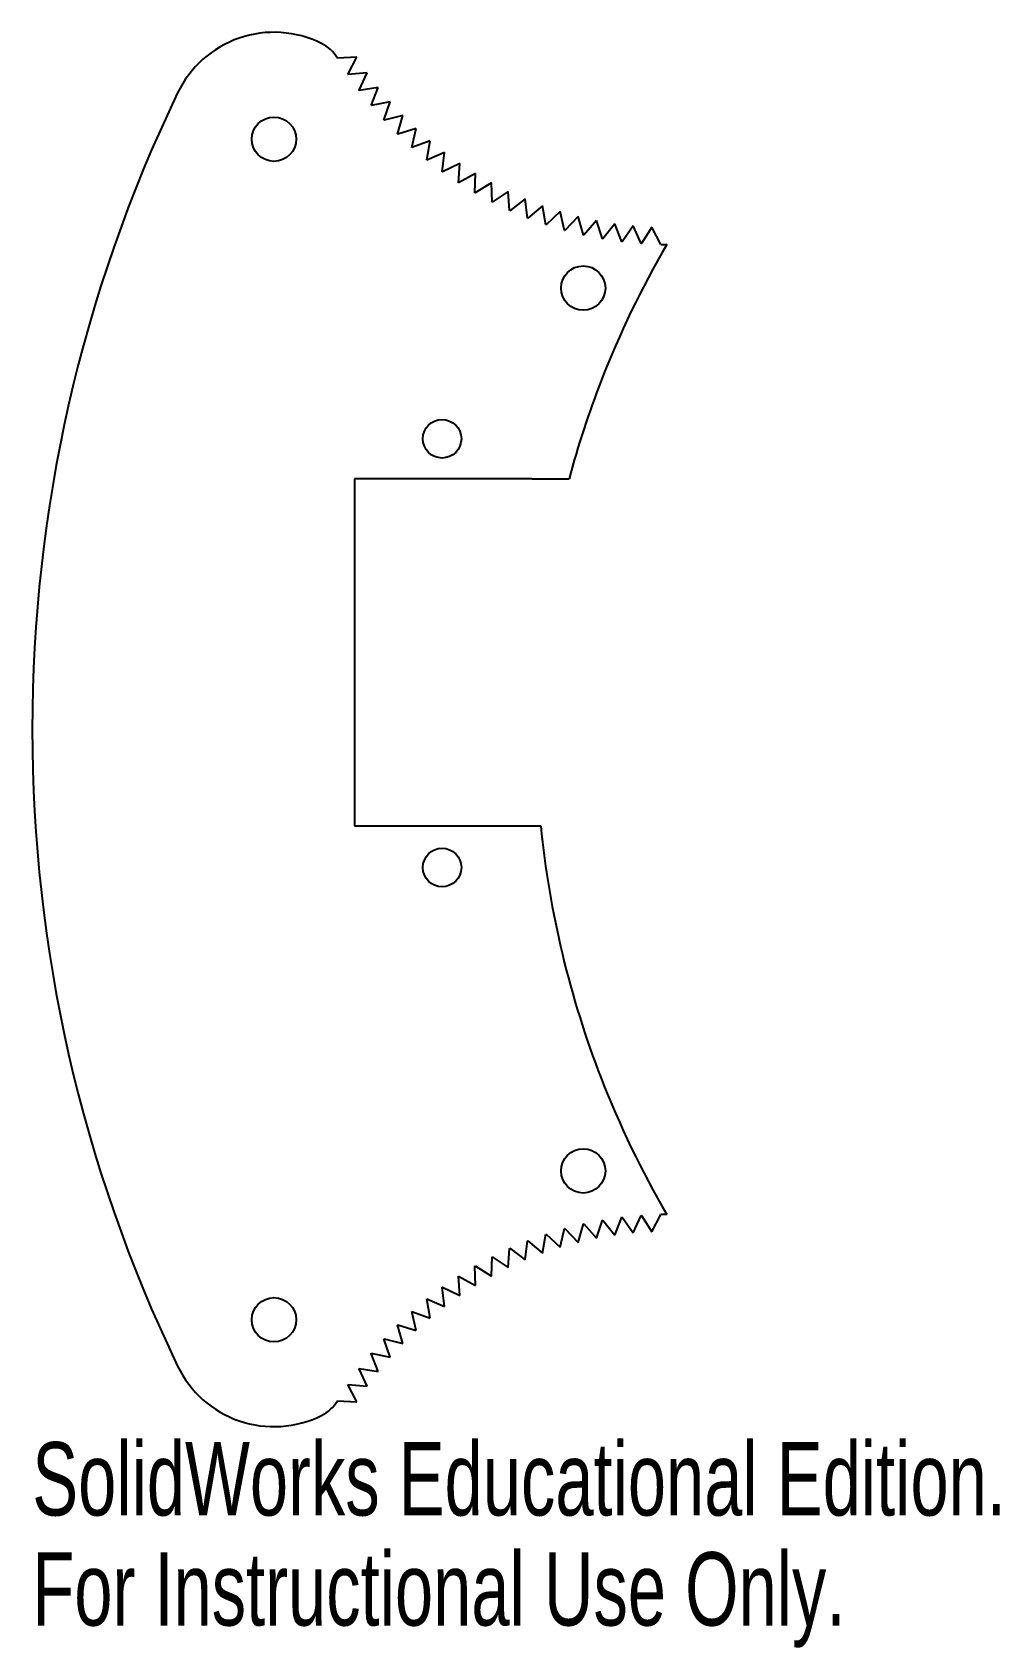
# Model space of a CAD drawing. Header units: inches. Extents: x -3.81 to -1.3, y -2.38 to 1.81.
import ezdxf

# ---------------------------------------------------------------- set-up
doc = ezdxf.new("R2010")
doc.units = ezdxf.units.IN
doc.header["$MEASUREMENT"] = 0
doc.styles.add('SLDTEXTSTYLE0', font='TXT', dxfattribs={"width": 0.7})

msp = doc.modelspace()

# ---------------------------------------------------------------- linework, layer by layer
at = {"color": 7, "linetype": 'Continuous'}
for p, q in [((-2.9646, 1.7436), (-3.0146, 1.7413)), ((-2.9877, 1.6992), (-2.9646, 1.7436)), ((-2.9874, 1.6988), (-2.9877, 1.6992)), ((-2.9376, 1.7035), (-2.9874, 1.6988)), ((-2.9584, 1.658), (-2.9376, 1.7035)), ((-2.9581, 1.6576), (-2.9584, 1.658)), ((-2.9086, 1.6649), (-2.9581, 1.6576)), ((-2.927, 1.6184), (-2.9086, 1.6649)), ((-2.9267, 1.618), (-2.927, 1.6184)), ((-2.8777, 1.6277), (-2.9267, 1.618)), ((-2.8938, 1.5804), (-2.8777, 1.6277)), ((-2.8449, 1.5922), (-2.8934, 1.58)), ((-2.8586, 1.5441), (-2.8449, 1.5922)), ((-2.8934, 1.58), (-2.8938, 1.5804)), ((-2.8104, 1.5584), (-2.8582, 1.5438)), ((-2.8216, 1.5097), (-2.8104, 1.5584)), ((-2.8582, 1.5438), (-2.8586, 1.5441)), ((-2.8213, 1.5093), (-2.8216, 1.5097)), ((-2.7742, 1.5264), (-2.8213, 1.5093)), ((-2.783, 1.4771), (-2.7742, 1.5264)), ((-2.7826, 1.4768), (-2.783, 1.4771)), ((-2.7365, 1.4962), (-2.7826, 1.4768)), ((-2.7428, 1.4466), (-2.7365, 1.4962)), ((-2.6973, 1.468), (-2.7423, 1.4463)), ((-2.701, 1.4181), (-2.6973, 1.468)), ((-2.7423, 1.4463), (-2.7428, 1.4466)), ((-2.6567, 1.4418), (-2.7006, 1.4178)), ((-2.6579, 1.3918), (-2.6567, 1.4418)), ((-2.7006, 1.4178), (-2.701, 1.4181)), ((-2.6575, 1.3915), (-2.6579, 1.3918)), ((-2.6148, 1.4176), (-2.6575, 1.3915)), ((-2.6135, 1.3677), (-2.6148, 1.4176)), ((-2.5718, 1.3957), (-2.6131, 1.3674)), ((-2.568, 1.3458), (-2.5718, 1.3957)), ((-2.6131, 1.3674), (-2.6135, 1.3677)), ((-2.5675, 1.3456), (-2.568, 1.3458)), ((-2.5277, 1.3759), (-2.5675, 1.3456)), ((-2.5214, 1.3263), (-2.5277, 1.3759)), ((-2.4827, 1.3584), (-2.5209, 1.3261)), ((-2.4739, 1.3091), (-2.4827, 1.3584)), ((-2.4369, 1.3431), (-2.4734, 1.309)), ((-2.4255, 1.2944), (-2.4369, 1.3431)), ((-2.5209, 1.3261), (-2.5214, 1.3263)), ((-2.4734, 1.309), (-2.4739, 1.3091)), ((-2.3903, 1.3302), (-2.4251, 1.2943)), ((-2.3765, 1.2822), (-2.3903, 1.3302)), ((-2.3431, 1.3197), (-2.376, 1.2821)), ((-2.327, 1.2724), (-2.3431, 1.3197)), ((-2.2955, 1.3116), (-2.3265, 1.2723)), ((-2.277, 1.2651), (-2.2955, 1.3116)), ((-2.2475, 1.3059), (-2.2765, 1.2651)), ((-2.2267, 1.2604), (-2.2475, 1.3059)), ((-2.1993, 1.3026), (-2.2262, 1.2604)), ((-2.1762, 1.2582), (-2.1993, 1.3026)), ((-2.4251, 1.2943), (-2.4255, 1.2944)), ((-2.376, 1.2821), (-2.3765, 1.2822)), ((-2.3265, 1.2723), (-2.327, 1.2724)), ((-2.2765, 1.2651), (-2.277, 1.2651)), ((-2.2262, 1.2604), (-2.2267, 1.2604)), ((-2.9706, 0.65), (-2.9706, -0.25)), ((-2.5106, 0.65), (-2.9706, 0.65)), ((-2.5106, 0.65), (-2.414, 0.65)), ((-2.9706, -0.25), (-2.5106, -0.25)), ((-2.5106, -0.25), (-2.4875, -0.25)), ((-2.4369, -1.3431), (-2.4255, -1.2944)), ((-2.4255, -1.2944), (-2.4251, -1.2943)), ((-2.4251, -1.2943), (-2.3903, -1.3302)), ((-2.3903, -1.3302), (-2.3765, -1.2822)), ((-2.3765, -1.2822), (-2.376, -1.2821)), ((-2.376, -1.2821), (-2.3431, -1.3197)), ((-2.3431, -1.3197), (-2.327, -1.2724)), ((-2.327, -1.2724), (-2.3265, -1.2723)), ((-2.3265, -1.2723), (-2.2955, -1.3116)), ((-2.2955, -1.3116), (-2.277, -1.2651)), ((-2.277, -1.2651), (-2.2765, -1.2651)), ((-2.2765, -1.2651), (-2.2475, -1.3059)), ((-2.2475, -1.3059), (-2.2267, -1.2604)), ((-2.2267, -1.2604), (-2.2262, -1.2604)), ((-2.2262, -1.2604), (-2.1993, -1.3026)), ((-2.1993, -1.3026), (-2.1762, -1.2582)), ((-2.5277, -1.3759), (-2.5214, -1.3263)), ((-2.5214, -1.3263), (-2.5209, -1.3261)), ((-2.5209, -1.3261), (-2.4827, -1.3584)), ((-2.4827, -1.3584), (-2.4739, -1.3091)), ((-2.4739, -1.3091), (-2.4734, -1.309)), ((-2.4734, -1.309), (-2.4369, -1.3431)), ((-2.6148, -1.4176), (-2.6135, -1.3677)), ((-2.6135, -1.3677), (-2.6131, -1.3674)), ((-2.6131, -1.3674), (-2.5718, -1.3957)), ((-2.5718, -1.3957), (-2.568, -1.3458)), ((-2.568, -1.3458), (-2.5675, -1.3456)), ((-2.5675, -1.3456), (-2.5277, -1.3759)), ((-2.701, -1.4181), (-2.7006, -1.4178)), ((-2.6973, -1.468), (-2.701, -1.4181)), ((-2.7006, -1.4178), (-2.6567, -1.4418)), ((-2.6579, -1.3918), (-2.6575, -1.3915)), ((-2.6567, -1.4418), (-2.6579, -1.3918)), ((-2.6575, -1.3915), (-2.6148, -1.4176)), ((-2.7428, -1.4466), (-2.7423, -1.4463)), ((-2.7365, -1.4962), (-2.7428, -1.4466)), ((-2.7423, -1.4463), (-2.6973, -1.468)), ((-2.783, -1.4771), (-2.7826, -1.4768)), ((-2.7742, -1.5264), (-2.783, -1.4771)), ((-2.7826, -1.4768), (-2.7365, -1.4962)), ((-2.8586, -1.5441), (-2.8582, -1.5438)), ((-2.8449, -1.5922), (-2.8586, -1.5441)), ((-2.8582, -1.5438), (-2.8104, -1.5584)), ((-2.8216, -1.5097), (-2.8213, -1.5093)), ((-2.8104, -1.5584), (-2.8216, -1.5097)), ((-2.8213, -1.5093), (-2.7742, -1.5264)), ((-2.8938, -1.5804), (-2.8934, -1.58)), ((-2.8777, -1.6277), (-2.8938, -1.5804)), ((-2.8934, -1.58), (-2.8449, -1.5922)), ((-2.927, -1.6184), (-2.9267, -1.618)), ((-2.9086, -1.6649), (-2.927, -1.6184)), ((-2.9267, -1.618), (-2.8777, -1.6277)), ((-2.9584, -1.658), (-2.9581, -1.6576)), ((-2.9376, -1.7035), (-2.9584, -1.658)), ((-2.9581, -1.6576), (-2.9086, -1.6649)), ((-2.9877, -1.6992), (-2.9874, -1.6988)), ((-2.9646, -1.7436), (-2.9877, -1.6992)), ((-2.9874, -1.6988), (-2.9376, -1.7035)), ((-3.0146, -1.7413), (-2.9646, -1.7436))]:
    msp.add_line(p, q, dxfattribs=at)
for centre, radius in [((-3.1791, 1.531), 0.0575), ((-2.3772, 1.1448), 0.0575), ((-2.7431, 0.754), 0.05), ((-2.7431, -0.358), 0.05), ((-2.3772, -1.1448), 0.0575), ((-3.1791, -1.531), 0.0575)]:
    msp.add_circle(centre, radius, dxfattribs=at)
for centre, radius, start, end in [((-3.1791, 1.531), 0.2772, 63.5522, 154.2857), ((-3.1791, 1.531), 0.2772, 63.5522, 154.2857), ((-3.1002, 1.6897), 0.1, 31.115, 63.5522), ((0, 0), 3.8058, 154.2857, 205.7143), ((0, 0), 2.5, 149.7857, 158.7857), ((-2.1584, 2.2581), 1, 268.9801, 269.8881), ((0, 0), 2.5, 158.7857, 164.9299), ((0, 0), 2.5, 185.7392, 201.2143), ((0, 0), 2.5, 201.2143, 210.2143), ((-2.1584, -2.2581), 1, 90.1119, 91.0199), ((-3.1791, -1.531), 0.2772, 205.7143, 296.4478), ((-3.1002, -1.6897), 0.1, 296.4478, 328.885)]:
    msp.add_arc(centre, radius, start, end, dxfattribs=at)

# ---------------------------------------------------------------- texts
at = {"color": 7, "linetype": 'Continuous', "char_height": 0.1903, "attachment_point": 1, "style": 'SLDTEXTSTYLE0'}
for s, insert in [('SolidWorks Educational Edition.', (-3.8058, -1.8483)), ('For Instructional Use Only.', (-3.8058, -2.1338))]:
    msp.add_mtext(s, dxfattribs=dict(at, insert=insert))

doc.saveas('drawing.dxf')
